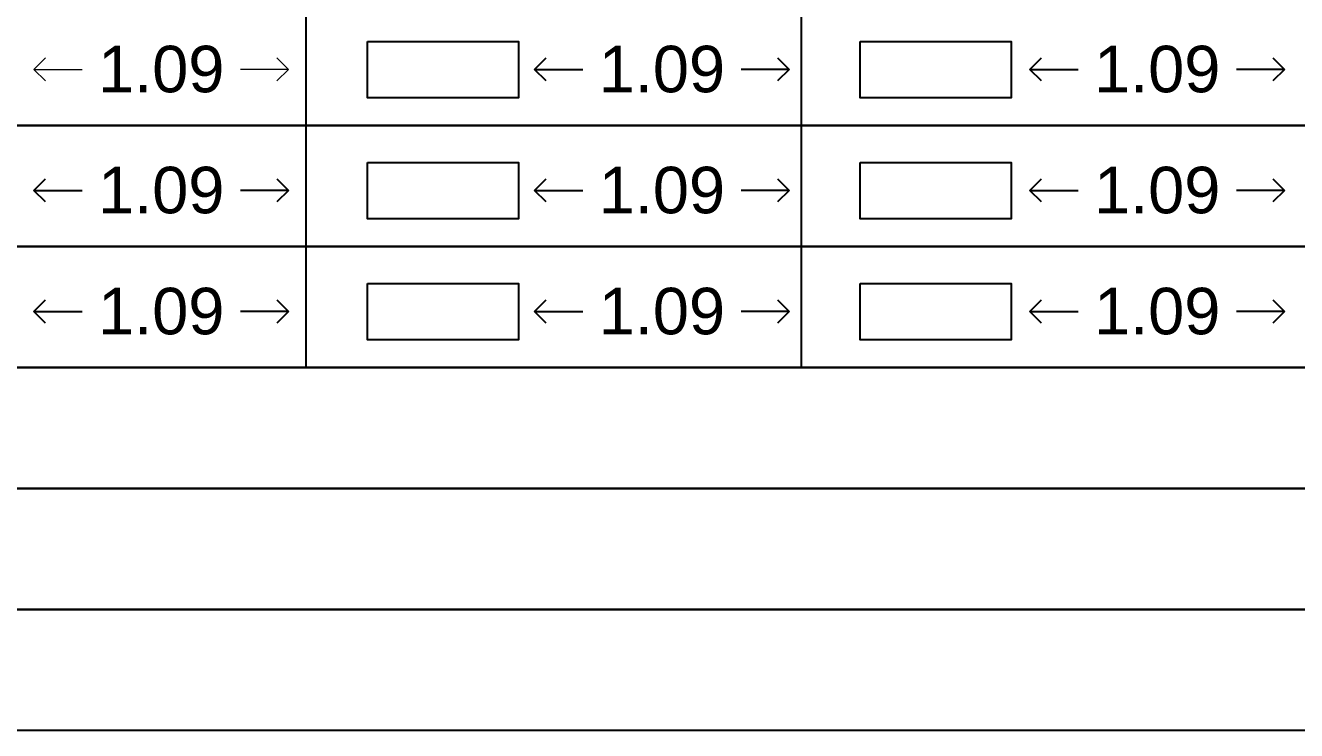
# Model space of a CAD drawing. Header units: millimetres. Extents: x -9481 to -9286, y 28723 to 28853.
# Drawn here: x -9452.65 to -9447.18, y 28742.09 to 28745.13 of the extents above; entities that cross this region are included whole.
import ezdxf

# ---------------------------------------------------------------- set-up
doc = ezdxf.new("R2010")
doc.units = ezdxf.units.MM
doc.header["$PDMODE"] = 34
doc.header["$PDSIZE"] = -15
doc.linetypes.add('CONTINULUS', pattern=[0])
doc.layers.add('BLK_1_FLR_2_REGULAR_ROOM_1', color=7, linetype='Continuous', lineweight=0)
doc.layers.add('PLAN', color=7, linetype='Continuous', lineweight=40)
for name, color, linetype in [('BLK_1_FLR_2_ROOM_1_MEZ_AREA_1', 11, 'Continuous'), ('BLK_1_FLR_2_ROOM_2_MEZ_AREA_1', 11, 'Continuous'), ('BLK_1_FLR_3_REGULAR_ROOM_1', 7, 'Continuous'), ('BLK_1_FLR_3_ROOM_1_MEZ_AREA_1', 11, 'Continuous'), ('BLK_1_FLR_3_ROOM_2_MEZ_AREA_1', 11, 'Continuous'), ('BLK_1_FLR_4_ROOM_1_MEZ_AREA_1', 11, 'Continuous'), ('BLK_1_FLR_4_ROOM_2_MEZ_AREA_1', 11, 'Continuous')]:
    doc.layers.add(name, color=color, linetype=linetype)
doc.layers.add('BLK_1_FLR_4_REGULAR_ROOM_1', color=7, linetype='Continuous', plot=False)
doc.styles.add('Arial', font='arial.ttf', dxfattribs={"height": 0.2})
doc.styles.add('style2', font='arial.ttf', dxfattribs={"height": 0.3})
doc.dimstyles.new('INT DIM', dxfattribs={"dimtxt": 0.3, "dimasz": 0.1, "dimexe": 0.18, "dimexo": 0.0625, "dimgap": 0.09, "dimtad": 0, "dimzin": 0, "dimdsep": 46, "dimtxsty": 'style2', "dimblk": 'OPEN90', "dimcen": 0.09, "dimse1": 1, "dimse2": 1, "dimclrd": 250, "dimclrt": 256, "dimadec": 0, "dimazin": 0, "dimtfac": 1, "dimtofl": 0, "dimtmove": 0, "dimatfit": 3, "dimfxl": 0.18, "dimtolj": 1, "dimtzin": 0, "dimlwd": -1, "dimarcsym": 0})

# ---------------------------------------------------------------- blocks, each defined once
blk = doc.blocks.new('_Open90')
at = {"layer": 'PLAN', "color": 0, "lineweight": -2}
for p, q in [((0, 0), (-1, 0)), ((-0.5, 0.5), (0, 0)), ((0, 0), (-0.5, -0.5))]:
    blk.add_line(p, q, dxfattribs=at)
blk = doc.blocks.new('*D214')
at = {"layer": 'BLK_1_FLR_2_REGULAR_ROOM_1', "color": 250, "transparency": 16777216}
for p, q in [((-9452.5093, 28744.9394), (-9452.4024, 28744.9394)), ((-9451.6143, 28744.9394), (-9451.7213, 28744.9394))]:
    blk.add_line(p, q, dxfattribs=at)
at = {"layer": 'Defpoints', "color": 0, "transparency": 16777216}
for p in [(-9452.6093, 28745.0595), (-9451.5143, 28745.0595), (-9451.5143, 28744.9394)]:
    blk.add_point(p, dxfattribs=at)
at = {"layer": 'BLK_1_FLR_2_REGULAR_ROOM_1', "color": 250, "transparency": 16777216, "xscale": 0.1, "yscale": 0.1, "zscale": 0.1, "rotation": 180}
blk.add_blockref('_Open90', (-9452.6093, 28744.9394), dxfattribs=at)
at = {"layer": 'BLK_1_FLR_2_REGULAR_ROOM_1', "color": 250, "transparency": 16777216, "xscale": 0.1, "yscale": 0.1, "zscale": 0.1}
blk.add_blockref('_Open90', (-9451.5143, 28744.9394), dxfattribs=at)
at = {"layer": 'BLK_1_FLR_2_REGULAR_ROOM_1', "transparency": 16777216, "insert": (-9452.0618, 28744.9394), "char_height": 0.2, "attachment_point": 5, "style": 'Arial', "bg_fill": 3, "box_fill_scale": 1.1, "bg_fill_color": 256, "bg_fill_true_color": 13158600, "bg_fill_transparency": 0}
blk.add_mtext('\\A1;1.09', dxfattribs=at)
blk = doc.blocks.new('*D215')
at = {"layer": 'BLK_1_FLR_3_REGULAR_ROOM_1', "color": 250, "transparency": 16777216}
for p, q in [((-9450.3558, 28744.9394), (-9450.2489, 28744.9394)), ((-9449.4608, 28744.9394), (-9449.5678, 28744.9394))]:
    blk.add_line(p, q, dxfattribs=at)
at = {"layer": 'Defpoints', "color": 0, "transparency": 16777216}
for p in [(-9450.4558, 28745.0595), (-9449.3608, 28745.0595), (-9449.3608, 28744.9394)]:
    blk.add_point(p, dxfattribs=at)
at = {"layer": 'BLK_1_FLR_3_REGULAR_ROOM_1', "color": 250, "transparency": 16777216, "xscale": 0.1, "yscale": 0.1, "zscale": 0.1, "rotation": 180}
blk.add_blockref('_Open90', (-9450.4558, 28744.9394), dxfattribs=at)
at = {"layer": 'BLK_1_FLR_3_REGULAR_ROOM_1', "color": 250, "transparency": 16777216, "xscale": 0.1, "yscale": 0.1, "zscale": 0.1}
blk.add_blockref('_Open90', (-9449.3608, 28744.9394), dxfattribs=at)
at = {"layer": 'BLK_1_FLR_3_REGULAR_ROOM_1', "transparency": 16777216, "insert": (-9449.9083, 28744.9394), "char_height": 0.2, "attachment_point": 5, "style": 'Arial', "bg_fill": 3, "box_fill_scale": 1.1, "bg_fill_color": 256, "bg_fill_true_color": 13158600, "bg_fill_transparency": 0}
blk.add_mtext('\\A1;1.09', dxfattribs=at)
blk = doc.blocks.new('*D216')
at = {"layer": 'BLK_1_FLR_4_REGULAR_ROOM_1', "color": 250, "transparency": 16777216}
for p, q in [((-9448.2254, 28744.9394), (-9448.1184, 28744.9394)), ((-9447.3304, 28744.9394), (-9447.4373, 28744.9394))]:
    blk.add_line(p, q, dxfattribs=at)
at = {"layer": 'Defpoints', "color": 0, "transparency": 16777216}
for p in [(-9448.3254, 28745.0595), (-9447.2304, 28745.0595), (-9447.2304, 28744.9394)]:
    blk.add_point(p, dxfattribs=at)
at = {"layer": 'BLK_1_FLR_4_REGULAR_ROOM_1', "color": 250, "transparency": 16777216, "xscale": 0.1, "yscale": 0.1, "zscale": 0.1, "rotation": 180}
blk.add_blockref('_Open90', (-9448.3254, 28744.9394), dxfattribs=at)
at = {"layer": 'BLK_1_FLR_4_REGULAR_ROOM_1', "color": 250, "transparency": 16777216, "xscale": 0.1, "yscale": 0.1, "zscale": 0.1}
blk.add_blockref('_Open90', (-9447.2304, 28744.9394), dxfattribs=at)
at = {"layer": 'BLK_1_FLR_4_REGULAR_ROOM_1', "transparency": 16777216, "insert": (-9447.7779, 28744.9394), "char_height": 0.2, "attachment_point": 5, "style": 'Arial', "bg_fill": 3, "box_fill_scale": 1.1, "bg_fill_color": 256, "bg_fill_true_color": 13158600, "bg_fill_transparency": 0}
blk.add_mtext('\\A1;1.09', dxfattribs=at)
blk = doc.blocks.new('*D270')
at = {"layer": 'BLK_1_FLR_2_ROOM_1_MEZ_AREA_1', "color": 250, "ltscale": 0.05, "transparency": 16777216}
for p, q in [((-9452.5093, 28744.4188), (-9452.4024, 28744.4188)), ((-9451.6143, 28744.4188), (-9451.7213, 28744.4188))]:
    blk.add_line(p, q, dxfattribs=at)
at = {"layer": 'Defpoints', "color": 0, "linetype": 'CONTINULUS', "ltscale": 0.05, "transparency": 16777216}
for p in [(-9452.6093, 28744.5388), (-9451.5143, 28744.5388), (-9451.5143, 28744.4188)]:
    blk.add_point(p, dxfattribs=at)
at = {"layer": 'BLK_1_FLR_2_ROOM_1_MEZ_AREA_1', "color": 250, "linetype": 'CONTINULUS', "ltscale": 0.05, "transparency": 16777216, "xscale": 0.1, "yscale": 0.1, "zscale": 0.1, "rotation": 180}
blk.add_blockref('_Open90', (-9452.6093, 28744.4188), dxfattribs=at)
at = {"layer": 'BLK_1_FLR_2_ROOM_1_MEZ_AREA_1', "color": 250, "linetype": 'CONTINULUS', "ltscale": 0.05, "transparency": 16777216, "xscale": 0.1, "yscale": 0.1, "zscale": 0.1}
blk.add_blockref('_Open90', (-9451.5143, 28744.4188), dxfattribs=at)
at = {"layer": 'BLK_1_FLR_2_ROOM_1_MEZ_AREA_1', "linetype": 'CONTINULUS', "ltscale": 0.05, "transparency": 16777216, "insert": (-9452.0618, 28744.4188), "char_height": 0.2, "attachment_point": 5, "style": 'Arial', "bg_fill": 3, "box_fill_scale": 1.1, "bg_fill_color": 256, "bg_fill_true_color": 13158600, "bg_fill_transparency": 0}
blk.add_mtext('\\A1;1.09', dxfattribs=at)
blk = doc.blocks.new('*D271')
at = {"layer": 'BLK_1_FLR_3_ROOM_1_MEZ_AREA_1', "color": 250, "ltscale": 0.05, "transparency": 16777216}
for p, q in [((-9450.3558, 28744.4188), (-9450.2489, 28744.4188)), ((-9449.4608, 28744.4188), (-9449.5678, 28744.4188))]:
    blk.add_line(p, q, dxfattribs=at)
at = {"layer": 'Defpoints', "color": 0, "linetype": 'CONTINULUS', "ltscale": 0.05, "transparency": 16777216}
for p in [(-9450.4558, 28744.5388), (-9449.3608, 28744.5388), (-9449.3608, 28744.4188)]:
    blk.add_point(p, dxfattribs=at)
at = {"layer": 'BLK_1_FLR_3_ROOM_1_MEZ_AREA_1', "color": 250, "linetype": 'CONTINULUS', "ltscale": 0.05, "transparency": 16777216, "xscale": 0.1, "yscale": 0.1, "zscale": 0.1, "rotation": 180}
blk.add_blockref('_Open90', (-9450.4558, 28744.4188), dxfattribs=at)
at = {"layer": 'BLK_1_FLR_3_ROOM_1_MEZ_AREA_1', "color": 250, "linetype": 'CONTINULUS', "ltscale": 0.05, "transparency": 16777216, "xscale": 0.1, "yscale": 0.1, "zscale": 0.1}
blk.add_blockref('_Open90', (-9449.3608, 28744.4188), dxfattribs=at)
at = {"layer": 'BLK_1_FLR_3_ROOM_1_MEZ_AREA_1', "linetype": 'CONTINULUS', "ltscale": 0.05, "transparency": 16777216, "insert": (-9449.9083, 28744.4188), "char_height": 0.2, "attachment_point": 5, "style": 'Arial', "bg_fill": 3, "box_fill_scale": 1.1, "bg_fill_color": 256, "bg_fill_true_color": 13158600, "bg_fill_transparency": 0}
blk.add_mtext('\\A1;1.09', dxfattribs=at)
blk = doc.blocks.new('*D272')
at = {"layer": 'BLK_1_FLR_4_ROOM_1_MEZ_AREA_1', "color": 250, "ltscale": 0.05, "transparency": 16777216}
for p, q in [((-9448.2254, 28744.4188), (-9448.1184, 28744.4188)), ((-9447.3304, 28744.4188), (-9447.4373, 28744.4188))]:
    blk.add_line(p, q, dxfattribs=at)
at = {"layer": 'Defpoints', "color": 0, "linetype": 'CONTINULUS', "ltscale": 0.05, "transparency": 16777216}
for p in [(-9448.3254, 28744.5388), (-9447.2304, 28744.5388), (-9447.2304, 28744.4188)]:
    blk.add_point(p, dxfattribs=at)
at = {"layer": 'BLK_1_FLR_4_ROOM_1_MEZ_AREA_1', "color": 250, "linetype": 'CONTINULUS', "ltscale": 0.05, "transparency": 16777216, "xscale": 0.1, "yscale": 0.1, "zscale": 0.1, "rotation": 180}
blk.add_blockref('_Open90', (-9448.3254, 28744.4188), dxfattribs=at)
at = {"layer": 'BLK_1_FLR_4_ROOM_1_MEZ_AREA_1', "color": 250, "linetype": 'CONTINULUS', "ltscale": 0.05, "transparency": 16777216, "xscale": 0.1, "yscale": 0.1, "zscale": 0.1}
blk.add_blockref('_Open90', (-9447.2304, 28744.4188), dxfattribs=at)
at = {"layer": 'BLK_1_FLR_4_ROOM_1_MEZ_AREA_1', "linetype": 'CONTINULUS', "ltscale": 0.05, "transparency": 16777216, "insert": (-9447.7779, 28744.4188), "char_height": 0.2, "attachment_point": 5, "style": 'Arial', "bg_fill": 3, "box_fill_scale": 1.1, "bg_fill_color": 256, "bg_fill_true_color": 13158600, "bg_fill_transparency": 0}
blk.add_mtext('\\A1;1.09', dxfattribs=at)
blk = doc.blocks.new('*D277')
at = {"layer": 'BLK_1_FLR_2_ROOM_2_MEZ_AREA_1', "color": 250, "ltscale": 0.05, "transparency": 16777216}
for p, q in [((-9452.5093, 28743.8981), (-9452.4024, 28743.8981)), ((-9451.6143, 28743.8981), (-9451.7213, 28743.8981))]:
    blk.add_line(p, q, dxfattribs=at)
at = {"layer": 'Defpoints', "color": 0, "linetype": 'CONTINULUS', "ltscale": 0.05, "transparency": 16777216}
for p in [(-9452.6093, 28744.0182), (-9451.5143, 28744.0182), (-9451.5143, 28743.8981)]:
    blk.add_point(p, dxfattribs=at)
at = {"layer": 'BLK_1_FLR_2_ROOM_2_MEZ_AREA_1', "color": 250, "linetype": 'CONTINULUS', "ltscale": 0.05, "transparency": 16777216, "xscale": 0.1, "yscale": 0.1, "zscale": 0.1, "rotation": 180}
blk.add_blockref('_Open90', (-9452.6093, 28743.8981), dxfattribs=at)
at = {"layer": 'BLK_1_FLR_2_ROOM_2_MEZ_AREA_1', "color": 250, "linetype": 'CONTINULUS', "ltscale": 0.05, "transparency": 16777216, "xscale": 0.1, "yscale": 0.1, "zscale": 0.1}
blk.add_blockref('_Open90', (-9451.5143, 28743.8981), dxfattribs=at)
at = {"layer": 'BLK_1_FLR_2_ROOM_2_MEZ_AREA_1', "linetype": 'CONTINULUS', "ltscale": 0.05, "transparency": 16777216, "insert": (-9452.0618, 28743.8981), "char_height": 0.2, "attachment_point": 5, "style": 'Arial', "bg_fill": 3, "box_fill_scale": 1.1, "bg_fill_color": 256, "bg_fill_true_color": 13158600, "bg_fill_transparency": 0}
blk.add_mtext('\\A1;1.09', dxfattribs=at)
blk = doc.blocks.new('*D278')
at = {"layer": 'BLK_1_FLR_3_ROOM_2_MEZ_AREA_1', "color": 250, "ltscale": 0.05, "transparency": 16777216}
for p, q in [((-9450.3558, 28743.8981), (-9450.2489, 28743.8981)), ((-9449.4608, 28743.8981), (-9449.5678, 28743.8981))]:
    blk.add_line(p, q, dxfattribs=at)
at = {"layer": 'Defpoints', "color": 0, "linetype": 'CONTINULUS', "ltscale": 0.05, "transparency": 16777216}
for p in [(-9450.4558, 28744.0182), (-9449.3608, 28744.0182), (-9449.3608, 28743.8981)]:
    blk.add_point(p, dxfattribs=at)
at = {"layer": 'BLK_1_FLR_3_ROOM_2_MEZ_AREA_1', "color": 250, "linetype": 'CONTINULUS', "ltscale": 0.05, "transparency": 16777216, "xscale": 0.1, "yscale": 0.1, "zscale": 0.1, "rotation": 180}
blk.add_blockref('_Open90', (-9450.4558, 28743.8981), dxfattribs=at)
at = {"layer": 'BLK_1_FLR_3_ROOM_2_MEZ_AREA_1', "color": 250, "linetype": 'CONTINULUS', "ltscale": 0.05, "transparency": 16777216, "xscale": 0.1, "yscale": 0.1, "zscale": 0.1}
blk.add_blockref('_Open90', (-9449.3608, 28743.8981), dxfattribs=at)
at = {"layer": 'BLK_1_FLR_3_ROOM_2_MEZ_AREA_1', "linetype": 'CONTINULUS', "ltscale": 0.05, "transparency": 16777216, "insert": (-9449.9083, 28743.8981), "char_height": 0.2, "attachment_point": 5, "style": 'Arial', "bg_fill": 3, "box_fill_scale": 1.1, "bg_fill_color": 256, "bg_fill_true_color": 13158600, "bg_fill_transparency": 0}
blk.add_mtext('\\A1;1.09', dxfattribs=at)
blk = doc.blocks.new('*D279')
at = {"layer": 'BLK_1_FLR_4_ROOM_2_MEZ_AREA_1', "color": 250, "ltscale": 0.05, "transparency": 16777216}
for p, q in [((-9448.2254, 28743.8981), (-9448.1184, 28743.8981)), ((-9447.3304, 28743.8981), (-9447.4373, 28743.8981))]:
    blk.add_line(p, q, dxfattribs=at)
at = {"layer": 'Defpoints', "color": 0, "linetype": 'CONTINULUS', "ltscale": 0.05, "transparency": 16777216}
for p in [(-9448.3254, 28744.0182), (-9447.2304, 28744.0182), (-9447.2304, 28743.8981)]:
    blk.add_point(p, dxfattribs=at)
at = {"layer": 'BLK_1_FLR_4_ROOM_2_MEZ_AREA_1', "color": 250, "linetype": 'CONTINULUS', "ltscale": 0.05, "transparency": 16777216, "xscale": 0.1, "yscale": 0.1, "zscale": 0.1, "rotation": 180}
blk.add_blockref('_Open90', (-9448.3254, 28743.8981), dxfattribs=at)
at = {"layer": 'BLK_1_FLR_4_ROOM_2_MEZ_AREA_1', "color": 250, "linetype": 'CONTINULUS', "ltscale": 0.05, "transparency": 16777216, "xscale": 0.1, "yscale": 0.1, "zscale": 0.1}
blk.add_blockref('_Open90', (-9447.2304, 28743.8981), dxfattribs=at)
at = {"layer": 'BLK_1_FLR_4_ROOM_2_MEZ_AREA_1', "linetype": 'CONTINULUS', "ltscale": 0.05, "transparency": 16777216, "insert": (-9447.7779, 28743.8981), "char_height": 0.2, "attachment_point": 5, "style": 'Arial', "bg_fill": 3, "box_fill_scale": 1.1, "bg_fill_color": 256, "bg_fill_true_color": 13158600, "bg_fill_transparency": 0}
blk.add_mtext('\\A1;1.09', dxfattribs=at)

msp = doc.modelspace()

# ---------------------------------------------------------------- linework, layer by layer
for p, q in [((-9451.4401, 28745.2184), (-9451.4401, 28744.6977)), ((-9449.3086, 28745.2184), (-9449.3086, 28744.6977)), ((-9451.4401, 28744.6977), (-9451.4401, 28744.1771)), ((-9449.3086, 28744.6977), (-9449.3086, 28744.1771)), ((-9451.4401, 28744.1771), (-9451.4401, 28743.6564)), ((-9449.3086, 28744.1771), (-9449.3086, 28743.6564))]:
    msp.add_line(p, q)
for points in [[(-9481.2579, 28743.1358), (-9481.2579, 28743.6564), (-9442.23, 28743.6564), (-9442.23, 28743.1358), (-9457.8622, 28743.1358)], [(-9470.8642, 28743.1358), (-9442.23, 28743.1358), (-9442.23, 28742.6152), (-9457.8622, 28742.6152)], [(-9461.7318, 28742.6152), (-9442.23, 28742.6152), (-9442.23, 28742.0945), (-9481.2579, 28742.0945), (-9481.2579, 28742.6152)]]:
    msp.add_lwpolyline(points)
at = {"layer": 'BLK_1_FLR_3_REGULAR_ROOM_1', "color": 39}
msp.add_lwpolyline([(-9451.1743, 28745.0595), (-9450.5251, 28745.0595), (-9450.5251, 28744.8173), (-9451.1743, 28744.8173)], close=True, dxfattribs=at)
at = {"layer": 'BLK_1_FLR_3_ROOM_1_MEZ_AREA_1', "color": 11, "linetype": 'CONTINULUS', "ltscale": 0.05}
msp.add_lwpolyline([(-9451.1743, 28744.5388), (-9450.5251, 28744.5388), (-9450.5251, 28744.2967), (-9451.1743, 28744.2967)], close=True, dxfattribs=at)
at = {"layer": 'BLK_1_FLR_3_ROOM_2_MEZ_AREA_1', "color": 11, "linetype": 'CONTINULUS', "ltscale": 0.05}
msp.add_lwpolyline([(-9451.1743, 28744.0182), (-9450.5251, 28744.0182), (-9450.5251, 28743.776), (-9451.1743, 28743.776)], close=True, dxfattribs=at)
at = {"layer": 'BLK_1_FLR_4_REGULAR_ROOM_1', "color": 39}
msp.add_lwpolyline([(-9449.0552, 28745.0595), (-9448.406, 28745.0595), (-9448.406, 28744.8173), (-9449.0552, 28744.8173)], close=True, dxfattribs=at)
at = {"layer": 'BLK_1_FLR_4_ROOM_1_MEZ_AREA_1', "color": 11, "linetype": 'CONTINULUS', "ltscale": 0.05}
msp.add_lwpolyline([(-9449.0552, 28744.5388), (-9448.406, 28744.5388), (-9448.406, 28744.2967), (-9449.0552, 28744.2967)], close=True, dxfattribs=at)
at = {"layer": 'BLK_1_FLR_4_ROOM_2_MEZ_AREA_1', "color": 11, "linetype": 'CONTINULUS', "ltscale": 0.05}
msp.add_lwpolyline([(-9449.0552, 28744.0182), (-9448.406, 28744.0182), (-9448.406, 28743.776), (-9449.0552, 28743.776)], close=True, dxfattribs=at)

# ---------------------------------------------------------------- dimensions: what is measured, and where the dimension line sits
at = {"layer": 'BLK_1_FLR_2_REGULAR_ROOM_1', "color": 39}
dim = msp.add_linear_dim(base=(-9451.51435, 28744.9394), p1=(-9452.60932, 28745.05948), p2=(-9451.51435, 28745.05948), dimstyle='INT DIM', override={"dimtxt": 0.2, "dimtxsty": 'Arial', "dimfxl": 0.125, "dimtfill": 1, "dimtfillclr": 7, "dimarcsym": 1}, dxfattribs=at)
dim.commit()
dim.dimension.update_dxf_attribs({"geometry": '*D214', "text_midpoint": (-9452.06184, 28744.9394)})
at = {"layer": 'BLK_1_FLR_2_ROOM_1_MEZ_AREA_1', "color": 11, "linetype": 'CONTINULUS', "ltscale": 0.05}
dim = msp.add_linear_dim(base=(-9451.51435, 28744.41876), p1=(-9452.60932, 28744.53883), p2=(-9451.51435, 28744.53883), dimstyle='INT DIM', override={"dimtxt": 0.2, "dimtxsty": 'Arial', "dimfxl": 0.125, "dimtfill": 1, "dimtfillclr": 7, "dimarcsym": 1}, dxfattribs=at)
dim.commit()
dim.dimension.update_dxf_attribs({"geometry": '*D270', "text_midpoint": (-9452.06184, 28744.41876)})
at = {"layer": 'BLK_1_FLR_2_ROOM_2_MEZ_AREA_1', "color": 11, "linetype": 'CONTINULUS', "ltscale": 0.05}
dim = msp.add_linear_dim(base=(-9451.51435, 28743.89811), p1=(-9452.60932, 28744.01819), p2=(-9451.51435, 28744.01819), dimstyle='INT DIM', override={"dimtxt": 0.2, "dimtxsty": 'Arial', "dimfxl": 0.125, "dimtfill": 1, "dimtfillclr": 7, "dimarcsym": 1}, dxfattribs=at)
dim.commit()
dim.dimension.update_dxf_attribs({"geometry": '*D277', "text_midpoint": (-9452.06184, 28743.89811)})
at = {"layer": 'BLK_1_FLR_3_REGULAR_ROOM_1', "color": 39}
dim = msp.add_linear_dim(base=(-9449.36082, 28744.9394), p1=(-9450.4558, 28745.05948), p2=(-9449.36082, 28745.05948), dimstyle='INT DIM', override={"dimtxt": 0.2, "dimtxsty": 'Arial', "dimfxl": 0.125, "dimtfill": 1, "dimtfillclr": 7, "dimarcsym": 1}, dxfattribs=at)
dim.commit()
dim.dimension.update_dxf_attribs({"geometry": '*D215', "text_midpoint": (-9449.90831, 28744.9394)})
at = {"layer": 'BLK_1_FLR_3_ROOM_1_MEZ_AREA_1', "color": 11, "linetype": 'CONTINULUS', "ltscale": 0.05}
dim = msp.add_linear_dim(base=(-9449.36082, 28744.41876), p1=(-9450.4558, 28744.53883), p2=(-9449.36082, 28744.53883), dimstyle='INT DIM', override={"dimtxt": 0.2, "dimtxsty": 'Arial', "dimfxl": 0.125, "dimtfill": 1, "dimtfillclr": 7, "dimarcsym": 1}, dxfattribs=at)
dim.commit()
dim.dimension.update_dxf_attribs({"geometry": '*D271', "text_midpoint": (-9449.90831, 28744.41876)})
at = {"layer": 'BLK_1_FLR_3_ROOM_2_MEZ_AREA_1', "color": 11, "linetype": 'CONTINULUS', "ltscale": 0.05}
dim = msp.add_linear_dim(base=(-9449.36082, 28743.89811), p1=(-9450.4558, 28744.01819), p2=(-9449.36082, 28744.01819), dimstyle='INT DIM', override={"dimtxt": 0.2, "dimtxsty": 'Arial', "dimfxl": 0.125, "dimtfill": 1, "dimtfillclr": 7, "dimarcsym": 1}, dxfattribs=at)
dim.commit()
dim.dimension.update_dxf_attribs({"geometry": '*D278', "text_midpoint": (-9449.90831, 28743.89811)})
at = {"layer": 'BLK_1_FLR_4_REGULAR_ROOM_1', "color": 39}
dim = msp.add_linear_dim(base=(-9447.23039, 28744.9394), p1=(-9448.32537, 28745.05948), p2=(-9447.23039, 28745.05948), dimstyle='INT DIM', override={"dimtxt": 0.2, "dimtxsty": 'Arial', "dimfxl": 0.125, "dimtfill": 1, "dimtfillclr": 7, "dimarcsym": 1}, dxfattribs=at)
dim.commit()
dim.dimension.update_dxf_attribs({"geometry": '*D216', "text_midpoint": (-9447.77788, 28744.9394)})
at = {"layer": 'BLK_1_FLR_4_ROOM_1_MEZ_AREA_1', "color": 11, "linetype": 'CONTINULUS', "ltscale": 0.05}
dim = msp.add_linear_dim(base=(-9447.23039, 28744.41876), p1=(-9448.32537, 28744.53883), p2=(-9447.23039, 28744.53883), dimstyle='INT DIM', override={"dimtxt": 0.2, "dimtxsty": 'Arial', "dimfxl": 0.125, "dimtfill": 1, "dimtfillclr": 7, "dimarcsym": 1}, dxfattribs=at)
dim.commit()
dim.dimension.update_dxf_attribs({"geometry": '*D272', "text_midpoint": (-9447.77788, 28744.41876)})
at = {"layer": 'BLK_1_FLR_4_ROOM_2_MEZ_AREA_1', "color": 11, "linetype": 'CONTINULUS', "ltscale": 0.05}
dim = msp.add_linear_dim(base=(-9447.23039, 28743.89811), p1=(-9448.32537, 28744.01819), p2=(-9447.23039, 28744.01819), dimstyle='INT DIM', override={"dimtxt": 0.2, "dimtxsty": 'Arial', "dimfxl": 0.125, "dimtfill": 1, "dimtfillclr": 7, "dimarcsym": 1}, dxfattribs=at)
dim.commit()
dim.dimension.update_dxf_attribs({"geometry": '*D279', "text_midpoint": (-9447.77788, 28743.89811)})

# ---------------------------------------------------------------- next in the draw order: linework, layer by layer
msp.add_lwpolyline([(-9481.2579, 28745.2184), (-9442.23, 28745.2184), (-9442.23, 28744.6977), (-9481.2579, 28744.6977), (-9481.2579, 28745.2184)], close=True)
for points in [[(-9481.2579, 28744.1771), (-9481.2579, 28744.6977), (-9442.23, 28744.6977), (-9442.23, 28744.1771), (-9457.8622, 28744.1771)], [(-9457.8622, 28744.1771), (-9442.23, 28744.1771), (-9442.23, 28743.6564), (-9481.2579, 28743.6564), (-9481.2579, 28744.1771)]]:
    msp.add_lwpolyline(points)

doc.saveas('drawing.dxf')
